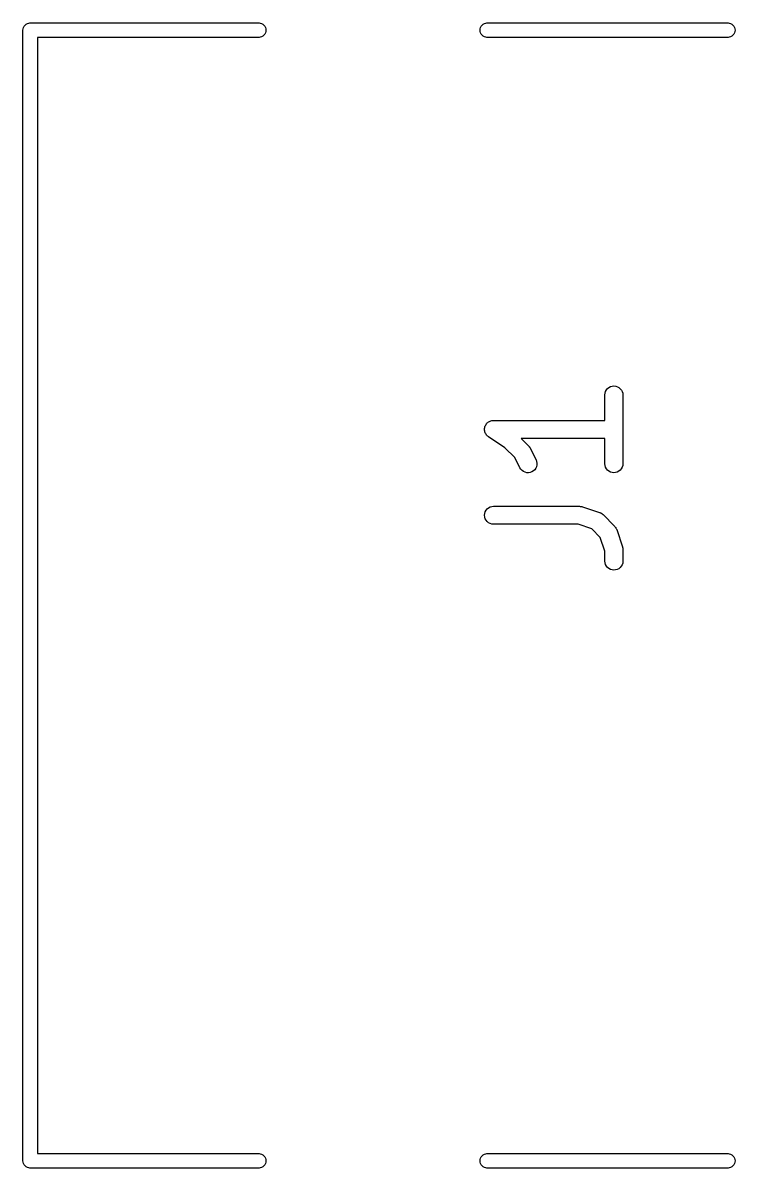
# Model space of a CAD drawing. Extents: x -1.2 to 49.3, y 2.3 to 45.6.
# Drawn here: x -1.21 to 4.71, y 20.24 to 29.76 of the extents above; entities that cross this region are included whole.
import ezdxf

# ---------------------------------------------------------------- set-up
doc = ezdxf.new("R2010")
doc.units = 0
doc.layers.add('BLACK', color=7, linetype='CONTINUOUS')

msp = doc.modelspace()

# ---------------------------------------------------------------- linework, layer by layer
at = {"layer": 'BLACK', "linetype": 'CONTINUOUS'}
for p, q in [((-1.21029, 29.7), (-1.20913, 29.7118)), ((-1.20913, 29.7118), (-1.2057, 29.7231)), ((-1.2057, 29.7231), (-1.20013, 29.7335)), ((-1.20013, 29.7335), (-1.19263, 29.7426)), ((-1.19263, 29.7426), (-1.18349, 29.7501)), ((-1.18349, 29.7501), (-1.17307, 29.7557)), ((-1.17307, 29.7557), (-1.16176, 29.7591)), ((-1.16176, 29.7591), (-1.15295, 29.76)), ((-1.15295, 29.76), (-1.15, 29.7603)), ((-1.15, 29.7603), (-1.14705, 29.76)), ((-1.14705, 29.76), (0.75295, 29.76)), ((0.75295, 29.76), (0.76176, 29.7591)), ((0.76176, 29.7591), (0.77307, 29.7557)), ((0.77307, 29.7557), (0.7835, 29.7501)), ((0.7835, 29.7501), (0.79263, 29.7426)), ((0.79263, 29.7426), (0.80013, 29.7335)), ((0.80013, 29.7335), (0.8057, 29.7231)), ((0.8057, 29.7231), (0.80913, 29.7118)), ((0.80913, 29.7118), (0.81029, 29.7)), ((2.58971, 29.7), (2.59087, 29.7118)), ((2.59087, 29.7118), (2.5943, 29.7231)), ((2.5943, 29.7231), (2.59987, 29.7335)), ((2.59987, 29.7335), (2.60737, 29.7426)), ((2.60737, 29.7426), (2.61651, 29.7501)), ((2.61651, 29.7501), (2.62693, 29.7557)), ((2.62693, 29.7557), (2.63824, 29.7591)), ((2.63824, 29.7591), (2.64705, 29.76)), ((2.64705, 29.76), (4.65295, 29.76)), ((4.65295, 29.76), (4.66176, 29.7591)), ((4.66176, 29.7591), (4.67307, 29.7557)), ((4.67307, 29.7557), (4.68349, 29.7501)), ((4.68349, 29.7501), (4.69263, 29.7426)), ((4.69263, 29.7426), (4.70013, 29.7335)), ((4.70013, 29.7335), (4.7057, 29.7231)), ((4.7057, 29.7231), (4.70913, 29.7118)), ((4.70913, 29.7118), (4.71029, 29.7)), ((-1.21, 29.6971), (-1.21029, 29.7)), ((-1.21, 20.303), (-1.21, 29.6971)), ((0.75295, 29.64), (-1.09, 29.64)), ((-1.09, 29.64), (-1.09, 20.36)), ((0.76176, 29.6409), (0.75295, 29.64)), ((0.77307, 29.6443), (0.76176, 29.6409)), ((0.7835, 29.6499), (0.77307, 29.6443)), ((0.79263, 29.6574), (0.7835, 29.6499)), ((0.80013, 29.6665), (0.79263, 29.6574)), ((0.8057, 29.6769), (0.80013, 29.6665)), ((0.80913, 29.6882), (0.8057, 29.6769)), ((0.81029, 29.7), (0.80913, 29.6882)), ((2.59087, 29.6882), (2.58971, 29.7)), ((2.5943, 29.6769), (2.59087, 29.6882)), ((2.59987, 29.6665), (2.5943, 29.6769)), ((2.60737, 29.6574), (2.59987, 29.6665)), ((2.61651, 29.6499), (2.60737, 29.6574)), ((2.62693, 29.6443), (2.61651, 29.6499)), ((2.63824, 29.6409), (2.62693, 29.6443)), ((2.64705, 29.64), (2.63824, 29.6409)), ((4.65295, 29.64), (2.64705, 29.64)), ((4.66176, 29.6409), (4.65295, 29.64)), ((4.67307, 29.6443), (4.66176, 29.6409)), ((4.68349, 29.6499), (4.67307, 29.6443)), ((4.69263, 29.6574), (4.68349, 29.6499)), ((4.70013, 29.6665), (4.69263, 29.6574)), ((4.7057, 29.6769), (4.70013, 29.6665)), ((4.70913, 29.6882), (4.7057, 29.6769)), ((4.71029, 29.7), (4.70913, 29.6882)), ((3.62738, 26.6667), (3.62739, 26.6677)), ((3.62738, 26.456), (3.62738, 26.6667)), ((3.62739, 26.6677), (3.62902, 26.6823)), ((3.62902, 26.6823), (3.63345, 26.6962)), ((3.63345, 26.6962), (3.6405, 26.709)), ((3.6405, 26.709), (3.6499, 26.7203)), ((3.6499, 26.7203), (3.66131, 26.7294)), ((3.66131, 26.7294), (3.67428, 26.7362)), ((3.67428, 26.7362), (3.68833, 26.7403)), ((3.68833, 26.7403), (3.7029, 26.7417)), ((3.7029, 26.7417), (3.71746, 26.7401)), ((3.71746, 26.7401), (3.73144, 26.7358)), ((3.73144, 26.7358), (3.74432, 26.7288)), ((3.74432, 26.7288), (3.7556, 26.7195)), ((3.7556, 26.7195), (3.76485, 26.7082)), ((3.76485, 26.7082), (3.77172, 26.6952)), ((3.77172, 26.6952), (3.77595, 26.6812)), ((3.77595, 26.6812), (3.77738, 26.6667)), ((3.77738, 26.6667), (3.77738, 26.0952)), ((2.62738, 26.3816), (2.62815, 26.3888)), ((2.62739, 26.3815), (2.62738, 26.3816)), ((2.62807, 26.3739), (2.62738, 26.3815)), ((2.62738, 26.3815), (2.62739, 26.3815)), ((2.62869, 26.367), (2.62807, 26.3739)), ((2.62815, 26.3888), (2.62891, 26.396)), ((2.62891, 26.396), (2.62893, 26.3961)), ((2.62893, 26.3961), (2.62894, 26.3961)), ((2.62894, 26.3961), (2.63118, 26.4034)), ((2.63118, 26.4034), (2.63324, 26.41)), ((2.63324, 26.41), (2.63327, 26.4101)), ((2.63327, 26.4101), (2.63328, 26.4101)), ((2.63328, 26.4101), (2.63683, 26.4167)), ((2.63683, 26.4167), (2.6402, 26.4229)), ((2.6402, 26.4229), (2.64024, 26.4229)), ((2.64024, 26.4229), (2.64027, 26.423)), ((2.64027, 26.423), (2.6449, 26.4286)), ((2.6449, 26.4286), (2.64953, 26.4342)), ((2.64953, 26.4342), (2.64958, 26.4342)), ((2.64958, 26.4342), (2.64962, 26.4343)), ((2.64962, 26.4343), (2.65541, 26.439)), ((2.65541, 26.439), (2.66088, 26.4434)), ((2.66088, 26.4434), (2.66092, 26.4434)), ((2.66092, 26.4434), (2.66097, 26.4435)), ((2.66097, 26.4435), (2.66755, 26.447)), ((2.66755, 26.447), (2.6738, 26.4503)), ((2.6738, 26.4503), (2.67386, 26.4503)), ((2.67386, 26.4503), (2.67391, 26.4503)), ((2.67391, 26.4503), (2.68073, 26.4524)), ((2.68073, 26.4524), (2.68781, 26.4545)), ((2.68781, 26.4545), (2.68787, 26.4545)), ((2.68787, 26.4545), (2.68793, 26.4545)), ((2.68793, 26.4545), (2.69523, 26.4553)), ((2.69523, 26.4553), (2.70238, 26.456)), ((2.70238, 26.456), (3.62738, 26.456)), ((2.6287, 26.367), (2.62869, 26.367)), ((2.62871, 26.3669), (2.6287, 26.367)), ((2.63077, 26.3599), (2.62871, 26.3669)), ((2.6328, 26.353), (2.63077, 26.3599)), ((2.63282, 26.3529), (2.6328, 26.353)), ((2.63284, 26.3529), (2.63282, 26.3529)), ((2.63607, 26.3467), (2.63284, 26.3529)), ((2.63956, 26.34), (2.63607, 26.3467)), ((2.6396, 26.3399), (2.63956, 26.34)), ((2.63962, 26.3399), (2.6396, 26.3399)), ((2.64411, 26.3343), (2.63962, 26.3399)), ((2.64871, 26.3286), (2.64411, 26.3343)), ((2.64876, 26.3285), (2.64871, 26.3286)), ((2.64879, 26.3285), (2.64876, 26.3285)), ((2.65446, 26.3237), (2.64879, 26.3285)), ((2.65991, 26.3191), (2.65446, 26.3237)), ((2.66, 26.3191), (2.65991, 26.3191)), ((2.66001, 26.3191), (2.66, 26.3191)), ((2.66002, 26.3191), (2.66001, 26.3191)), ((2.66078, 26.3185), (2.66002, 26.3191)), ((2.79746, 26.2274), (2.66078, 26.3185)), ((3.62738, 26.306), (2.93107, 26.306)), ((2.93107, 26.306), (2.99351, 26.2435)), ((3.62738, 26.0952), (3.62738, 26.306)), ((2.87884, 26.146), (2.79746, 26.2274)), ((2.99351, 26.2435), (2.99424, 26.2428)), ((2.99424, 26.2428), (2.99687, 26.2395)), ((2.99687, 26.2395), (2.99977, 26.2364)), ((2.99977, 26.2364), (3.00143, 26.2338)), ((3.00143, 26.2338), (3.00338, 26.2313)), ((3.00338, 26.2313), (3.00531, 26.2276)), ((3.00531, 26.2276), (3.00756, 26.224)), ((3.00756, 26.224), (3.05518, 26.1288)), ((2.92101, 26.0617), (2.87884, 26.146)), ((3.05518, 26.1288), (3.05564, 26.1278)), ((3.05564, 26.1278), (3.06068, 26.1141)), ((3.06068, 26.1141), (3.06297, 26.0996)), ((3.06297, 26.0996), (3.06239, 26.085)), ((3.62881, 26.0807), (3.62738, 26.0952)), ((3.77737, 26.0942), (3.77574, 26.0796)), ((3.77738, 26.0952), (3.77737, 26.0942)), ((2.9288, 26.0493), (2.92101, 26.0617)), ((2.93886, 26.0387), (2.9288, 26.0493)), ((2.95078, 26.0302), (2.93886, 26.0387)), ((2.96413, 26.0242), (2.95078, 26.0302)), ((2.97839, 26.0209), (2.96413, 26.0242)), ((2.99302, 26.0204), (2.97839, 26.0209)), ((3.00746, 26.0228), (2.99302, 26.0204)), ((3.02117, 26.0279), (3.00746, 26.0228)), ((3.03361, 26.0356), (3.02117, 26.0279)), ((3.04432, 26.0456), (3.03361, 26.0356)), ((3.05289, 26.0575), (3.04432, 26.0456)), ((3.05899, 26.0708), (3.05289, 26.0575)), ((3.06239, 26.085), (3.05899, 26.0708)), ((3.63304, 26.0667), (3.62881, 26.0807)), ((3.63991, 26.0537), (3.63304, 26.0667)), ((3.64916, 26.0424), (3.63991, 26.0537)), ((3.66044, 26.0331), (3.64916, 26.0424)), ((3.67332, 26.0261), (3.66044, 26.0331)), ((3.6873, 26.0218), (3.67332, 26.0261)), ((3.70186, 26.0202), (3.6873, 26.0218)), ((3.71643, 26.0216), (3.70186, 26.0202)), ((3.73047, 26.0257), (3.71643, 26.0216)), ((3.74345, 26.0325), (3.73047, 26.0257)), ((3.75485, 26.0417), (3.74345, 26.0325)), ((3.76426, 26.0529), (3.75485, 26.0417)), ((3.77131, 26.0657), (3.76426, 26.0529)), ((3.77574, 26.0796), (3.77131, 26.0657)), ((2.63324, 25.6957), (2.6402, 25.7086)), ((2.6402, 25.7086), (2.64953, 25.7199)), ((2.64953, 25.7199), (2.66088, 25.7291)), ((2.66088, 25.7291), (2.6738, 25.736)), ((2.6738, 25.736), (2.68781, 25.7402)), ((2.68781, 25.7402), (2.70238, 25.7417)), ((2.70238, 25.7417), (3.41667, 25.7417)), ((3.41667, 25.7417), (3.41771, 25.7417)), ((3.41771, 25.7417), (3.4219, 25.7412)), ((3.4219, 25.7412), (3.42611, 25.7411)), ((3.42611, 25.7411), (3.42916, 25.7404)), ((3.42916, 25.7404), (3.43226, 25.74)), ((3.43226, 25.74), (3.43628, 25.7388)), ((3.43628, 25.7388), (3.44038, 25.7378)), ((3.44038, 25.7378), (3.58324, 25.6902)), ((2.62738, 25.6672), (2.62891, 25.6817)), ((2.62871, 25.6526), (2.62738, 25.6672)), ((2.63284, 25.6386), (2.62871, 25.6526)), ((2.62891, 25.6817), (2.63324, 25.6957)), ((2.63962, 25.6256), (2.63284, 25.6386)), ((2.64879, 25.6142), (2.63962, 25.6256)), ((2.66001, 25.6048), (2.64879, 25.6142)), ((3.58324, 25.6902), (3.58423, 25.6899)), ((3.58423, 25.6899), (3.58624, 25.6889)), ((3.58624, 25.6889), (3.58834, 25.6883)), ((3.58834, 25.6883), (3.59286, 25.6859)), ((3.59286, 25.6859), (3.59751, 25.6837)), ((3.59751, 25.6837), (3.5993, 25.6824)), ((3.5993, 25.6824), (3.60125, 25.6814)), ((3.60125, 25.6814), (3.60521, 25.6781)), ((3.60521, 25.6781), (3.60935, 25.6751)), ((3.60935, 25.6751), (3.61085, 25.6735)), ((3.61085, 25.6735), (3.61256, 25.6721)), ((3.61256, 25.6721), (3.70779, 25.5768)), ((2.67283, 25.5977), (2.66001, 25.6048)), ((2.68679, 25.5933), (2.67283, 25.5977)), ((2.70133, 25.5917), (2.68679, 25.5933)), ((2.70238, 25.5917), (2.70133, 25.5917)), ((3.4045, 25.5917), (2.70238, 25.5917)), ((3.51901, 25.5535), (3.4045, 25.5917)), ((3.58921, 25.4833), (3.51901, 25.5535)), ((3.70779, 25.5768), (3.70853, 25.5761)), ((3.70853, 25.5761), (3.70991, 25.5744)), ((3.70991, 25.5744), (3.71151, 25.5729)), ((3.71151, 25.5729), (3.71447, 25.5687)), ((3.71447, 25.5687), (3.71766, 25.5647)), ((3.71766, 25.5647), (3.71867, 25.5627)), ((3.71867, 25.5627), (3.71995, 25.5609)), ((3.71995, 25.5609), (3.72204, 25.5562)), ((3.72204, 25.5562), (3.7244, 25.5517)), ((3.7244, 25.5517), (3.72501, 25.5495)), ((3.72501, 25.5495), (3.72591, 25.5475)), ((3.72591, 25.5475), (3.77353, 25.4047)), ((3.62738, 25.3688), (3.58921, 25.4833)), ((3.62738, 25.2857), (3.62738, 25.3688)), ((3.77353, 25.4047), (3.77386, 25.4037)), ((3.77386, 25.4037), (3.77473, 25.3996)), ((3.77473, 25.3996), (3.77595, 25.3955)), ((3.77595, 25.3955), (3.77626, 25.3924)), ((3.77626, 25.3924), (3.77691, 25.3894)), ((3.77691, 25.3894), (3.77697, 25.3852)), ((3.77697, 25.3852), (3.77738, 25.381)), ((3.77738, 25.381), (3.77738, 25.2857)), ((3.62881, 25.2711), (3.62738, 25.2857)), ((3.63304, 25.2571), (3.62881, 25.2711)), ((3.63991, 25.2442), (3.63304, 25.2571)), ((3.64916, 25.2329), (3.63991, 25.2442)), ((3.66044, 25.2235), (3.64916, 25.2329)), ((3.75485, 25.2321), (3.74345, 25.223)), ((3.76426, 25.2433), (3.75485, 25.2321)), ((3.77131, 25.2562), (3.76426, 25.2433)), ((3.77574, 25.2701), (3.77131, 25.2562)), ((3.77737, 25.2847), (3.77574, 25.2701)), ((3.77738, 25.2857), (3.77737, 25.2847)), ((3.67332, 25.2166), (3.66044, 25.2235)), ((3.6873, 25.2122), (3.67332, 25.2166)), ((3.70186, 25.2107), (3.6873, 25.2122)), ((3.71643, 25.212), (3.70186, 25.2107)), ((3.73047, 25.2162), (3.71643, 25.212)), ((3.74345, 25.223), (3.73047, 25.2162)), ((-1.21029, 20.3), (-1.21, 20.303)), ((-1.20913, 20.2882), (-1.21029, 20.3)), ((-1.2057, 20.2769), (-1.20913, 20.2882)), ((-1.09, 20.36), (0.75295, 20.36)), ((0.75295, 20.36), (0.76176, 20.3591)), ((0.76176, 20.3591), (0.77307, 20.3557)), ((0.77307, 20.3557), (0.7835, 20.3501)), ((0.7835, 20.3501), (0.79263, 20.3426)), ((0.79263, 20.3426), (0.80013, 20.3335)), ((0.80013, 20.3335), (0.8057, 20.3231)), ((0.8057, 20.3231), (0.80913, 20.3118)), ((0.80913, 20.2882), (0.8057, 20.2769)), ((0.80913, 20.3118), (0.81029, 20.3)), ((0.81029, 20.3), (0.80913, 20.2882)), ((2.58971, 20.3), (2.59087, 20.3118)), ((2.59087, 20.2882), (2.58971, 20.3)), ((2.59087, 20.3118), (2.5943, 20.3231)), ((2.5943, 20.2769), (2.59087, 20.2882)), ((2.5943, 20.3231), (2.59987, 20.3335)), ((2.59987, 20.3335), (2.60737, 20.3426)), ((2.60737, 20.3426), (2.61651, 20.3501)), ((2.61651, 20.3501), (2.62693, 20.3557)), ((2.62693, 20.3557), (2.63824, 20.3591)), ((2.63824, 20.3591), (2.64705, 20.36)), ((2.64705, 20.36), (4.65295, 20.36)), ((4.65295, 20.36), (4.66176, 20.3591)), ((4.66176, 20.3591), (4.67307, 20.3557)), ((4.67307, 20.3557), (4.68349, 20.3501)), ((4.68349, 20.3501), (4.69263, 20.3426)), ((4.69263, 20.3426), (4.70013, 20.3335)), ((4.70013, 20.3335), (4.7057, 20.3231)), ((4.7057, 20.3231), (4.70913, 20.3118)), ((4.70913, 20.2882), (4.7057, 20.2769)), ((4.70913, 20.3118), (4.71029, 20.3)), ((4.71029, 20.3), (4.70913, 20.2882)), ((-1.20013, 20.2665), (-1.2057, 20.2769)), ((-1.19263, 20.2574), (-1.20013, 20.2665)), ((-1.18349, 20.2499), (-1.19263, 20.2574)), ((-1.17307, 20.2443), (-1.18349, 20.2499)), ((-1.16176, 20.2409), (-1.17307, 20.2443)), ((-1.15295, 20.24), (-1.16176, 20.2409)), ((-1.15294, 20.24), (-1.15295, 20.24)), ((-1.15, 20.2397), (-1.15294, 20.24)), ((-1.14705, 20.24), (-1.15, 20.2397)), ((0.75295, 20.24), (-1.14705, 20.24)), ((0.76176, 20.2409), (0.75295, 20.24)), ((0.77307, 20.2443), (0.76176, 20.2409)), ((0.7835, 20.2499), (0.77307, 20.2443)), ((0.79263, 20.2574), (0.7835, 20.2499)), ((0.80013, 20.2665), (0.79263, 20.2574)), ((0.8057, 20.2769), (0.80013, 20.2665)), ((2.59987, 20.2665), (2.5943, 20.2769)), ((2.60737, 20.2574), (2.59987, 20.2665)), ((2.61651, 20.2499), (2.60737, 20.2574)), ((2.62693, 20.2443), (2.61651, 20.2499)), ((2.63824, 20.2409), (2.62693, 20.2443)), ((2.64705, 20.24), (2.63824, 20.2409)), ((4.65295, 20.24), (2.64705, 20.24)), ((4.66176, 20.2409), (4.65295, 20.24)), ((4.67307, 20.2443), (4.66176, 20.2409)), ((4.68349, 20.2499), (4.67307, 20.2443)), ((4.69263, 20.2574), (4.68349, 20.2499)), ((4.70013, 20.2665), (4.69263, 20.2574)), ((4.7057, 20.2769), (4.70013, 20.2665))]:
    msp.add_line(p, q, dxfattribs=at)

doc.saveas('drawing.dxf')
